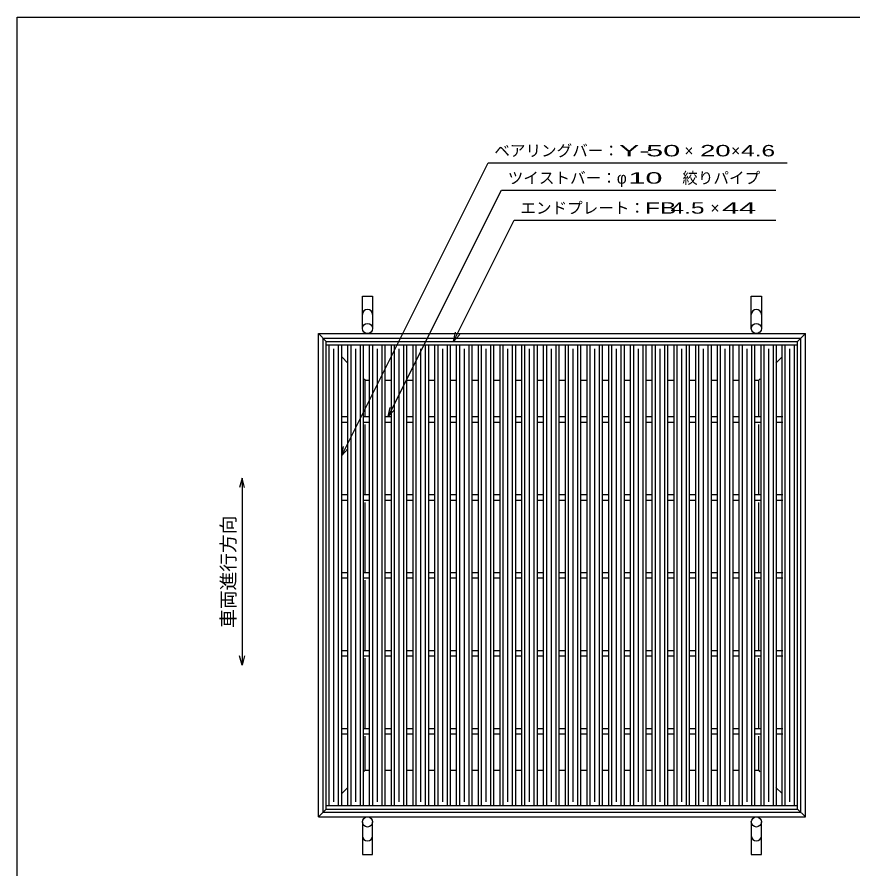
# Model space of a CAD drawing. Units: millimetres, scale not verified. Extents: x -1456 to 1389, y -1026 to 839.
# Drawn here: x -1379 to -306, y -254 to 839 of the extents above; entities that cross this region are included whole.
import ezdxf
from ezdxf.enums import TextEntityAlignment as Align

# ---------------------------------------------------------------- set-up
doc = ezdxf.new("R2010")
doc.units = ezdxf.units.MM
doc.header["$LTSCALE"] = 8
for name, color, linetype, lineweight in [('0_2', 150, 'Continuous', 25), ('16', 3, 'Continuous', 25), ('19', 6, 'Continuous', 25), ('22', 2, 'Continuous', 25)]:
    doc.layers.add(name, color=color, linetype=linetype, lineweight=lineweight)
doc.styles.add('ベクトル', font='')
doc.styles.get('ベクトル').set_extended_font_data('ベクトル')

msp = doc.modelspace()

# ---------------------------------------------------------------- linework, layer by layer
at = {"layer": '0_2'}
for p, q in [((-1379.2, -921.2), (-1379.2, 838.8)), ((-1379.2, 838.8), (1388.8, 838.8))]:
    msp.add_line(p, q, dxfattribs=at)
at = {"layer": '16'}
for p, q in [((-982.5, 422.8), (-377.5, 422.8)), ((-982.5, 418.3), (-982.5, 422.8)), ((-982.5, 418.3), (-377.5, 418.3)), ((-982.5, -172.7), (-982.5, 418.3)), ((-982.5, 418.3), (-962.5, 418.3)), ((-978.5, -172.7), (-978.5, 418.3)), ((-966.5, -172.7), (-966.5, 418.3)), ((-962.5, -172.7), (-962.5, 418.3)), ((-954.6, -172.7), (-954.6, 418.3)), ((-954.6, 418.3), (-934.6, 418.3)), ((-950.6, -172.7), (-950.6, 418.3)), ((-938.6, -172.7), (-938.6, 418.3)), ((-934.6, -172.7), (-934.6, 418.3)), ((-926.7, -172.7), (-926.7, 418.3)), ((-926.7, 418.3), (-906.7, 418.3)), ((-922.7, -172.7), (-922.7, 418.3)), ((-910.7, -172.7), (-910.7, 418.3)), ((-906.7, -172.7), (-906.7, 418.3)), ((-898.8, -172.7), (-898.8, 418.3)), ((-898.8, 418.3), (-878.8, 418.3)), ((-894.8, -172.7), (-894.8, 418.3)), ((-882.8, -172.7), (-882.8, 418.3)), ((-878.8, -172.7), (-878.8, 418.3)), ((-870.9, -172.7), (-870.9, 418.3)), ((-870.9, 418.3), (-850.9, 418.3)), ((-866.9, -172.7), (-866.9, 418.3)), ((-854.9, -172.7), (-854.9, 418.3)), ((-850.9, -172.7), (-850.9, 418.3)), ((-843, -172.7), (-843, 418.3)), ((-843, 418.3), (-823, 418.3)), ((-839, -172.7), (-839, 418.3)), ((-827, -172.7), (-827, 418.3)), ((-823, -172.7), (-823, 418.3)), ((-815.1, -172.7), (-815.1, 418.3)), ((-815.1, 418.3), (-795.1, 418.3)), ((-811.1, -172.7), (-811.1, 418.3)), ((-799.1, -172.7), (-799.1, 418.3)), ((-795.1, -172.7), (-795.1, 418.3)), ((-787.2, -172.7), (-787.2, 418.3)), ((-787.2, 418.3), (-767.2, 418.3)), ((-783.2, -172.7), (-783.2, 418.3)), ((-771.2, -172.7), (-771.2, 418.3)), ((-767.2, -172.7), (-767.2, 418.3)), ((-759.3, -172.7), (-759.3, 418.3)), ((-759.3, 418.3), (-739.3, 418.3)), ((-755.3, -172.7), (-755.3, 418.3)), ((-743.3, -172.7), (-743.3, 418.3)), ((-739.3, -172.7), (-739.3, 418.3)), ((-731.4, -172.7), (-731.4, 418.3)), ((-731.4, 418.3), (-711.4, 418.3)), ((-727.4, -172.7), (-727.4, 418.3)), ((-715.4, -172.7), (-715.4, 418.3)), ((-711.4, -172.7), (-711.4, 418.3)), ((-703.5, -172.7), (-703.5, 418.3)), ((-703.5, 418.3), (-683.5, 418.3)), ((-699.5, -172.7), (-699.5, 418.3)), ((-687.5, -172.7), (-687.5, 418.3)), ((-683.5, -172.7), (-683.5, 418.3)), ((-675.6, -172.7), (-675.6, 418.3)), ((-675.6, 418.3), (-655.6, 418.3)), ((-671.6, -172.7), (-671.6, 418.3)), ((-659.6, -172.7), (-659.6, 418.3)), ((-655.6, -172.7), (-655.6, 418.3)), ((-647.7, -172.7), (-647.7, 418.3)), ((-647.7, 418.3), (-627.7, 418.3)), ((-643.7, -172.7), (-643.7, 418.3)), ((-631.7, -172.7), (-631.7, 418.3)), ((-627.7, -172.7), (-627.7, 418.3)), ((-619.8, -172.7), (-619.8, 418.3)), ((-619.8, 418.3), (-599.8, 418.3)), ((-615.8, -172.7), (-615.8, 418.3)), ((-603.8, -172.7), (-603.8, 418.3)), ((-599.8, -172.7), (-599.8, 418.3)), ((-591.9, -172.7), (-591.9, 418.3)), ((-591.9, 418.3), (-571.9, 418.3)), ((-587.9, -172.7), (-587.9, 418.3)), ((-575.9, -172.7), (-575.9, 418.3)), ((-571.9, -172.7), (-571.9, 418.3)), ((-564, -172.7), (-564, 418.3)), ((-564, 418.3), (-544, 418.3)), ((-560, -172.7), (-560, 418.3)), ((-548, -172.7), (-548, 418.3)), ((-544, -172.7), (-544, 418.3)), ((-536.1, -172.7), (-536.1, 418.3)), ((-536.1, 418.3), (-516.1, 418.3)), ((-532.1, -172.7), (-532.1, 418.3)), ((-520.1, -172.7), (-520.1, 418.3)), ((-516.1, -172.7), (-516.1, 418.3)), ((-508.2, -172.7), (-508.2, 418.3)), ((-508.2, 418.3), (-488.2, 418.3)), ((-504.2, -172.7), (-504.2, 418.3)), ((-492.2, -172.7), (-492.2, 418.3)), ((-488.2, -172.7), (-488.2, 418.3)), ((-480.3, -172.7), (-480.3, 418.3)), ((-480.3, 418.3), (-460.3, 418.3)), ((-476.3, -172.7), (-476.3, 418.3)), ((-464.3, -172.7), (-464.3, 418.3)), ((-460.3, -172.7), (-460.3, 418.3)), ((-452.4, -172.7), (-452.4, 418.3)), ((-452.4, 418.3), (-432.4, 418.3)), ((-448.4, -172.7), (-448.4, 418.3)), ((-436.4, -172.7), (-436.4, 418.3)), ((-432.4, -172.7), (-432.4, 418.3)), ((-424.5, -172.7), (-424.5, 418.3)), ((-424.5, 418.3), (-404.5, 418.3)), ((-420.5, -172.7), (-420.5, 418.3)), ((-408.5, -172.7), (-408.5, 418.3)), ((-404.5, -172.7), (-404.5, 418.3)), ((-397.5, -172.7), (-397.5, 418.3)), ((-397.5, 418.3), (-377.5, 418.3)), ((-393.5, -172.7), (-393.5, 418.3)), ((-381.5, -172.7), (-381.5, 418.3)), ((-377.5, 418.3), (-377.5, 422.8)), ((-377.5, -172.7), (-377.5, 418.3)), ((-972.5, -167.7), (-972.5, 413.3)), ((-944.6, -167.7), (-944.6, 413.3)), ((-916.7, -167.7), (-916.7, 413.3)), ((-888.8, -167.7), (-888.8, 413.3)), ((-860.9, -167.7), (-860.9, 413.3)), ((-833, -167.7), (-833, 413.3)), ((-805.1, -167.7), (-805.1, 413.3)), ((-777.2, -167.7), (-777.2, 413.3)), ((-749.3, -167.7), (-749.3, 413.3)), ((-721.4, -167.7), (-721.4, 413.3)), ((-693.5, -167.7), (-693.5, 413.3)), ((-665.6, -167.7), (-665.6, 413.3)), ((-637.7, -167.7), (-637.7, 413.3)), ((-609.8, -167.7), (-609.8, 413.3)), ((-581.9, -167.7), (-581.9, 413.3)), ((-554, -167.7), (-554, 413.3)), ((-526.1, -167.7), (-526.1, 413.3)), ((-498.2, -167.7), (-498.2, 413.3)), ((-470.3, -167.7), (-470.3, 413.3)), ((-442.4, -167.7), (-442.4, 413.3)), ((-414.5, -167.7), (-414.5, 413.3)), ((-387.5, -167.7), (-387.5, 413.3)), ((-962.5, 326.3), (-954.6, 326.3)), ((-962.5, 319.3), (-954.6, 319.3)), ((-934.6, 326.3), (-926.7, 326.3)), ((-934.6, 319.3), (-926.7, 319.3)), ((-906.7, 326.3), (-898.8, 326.3)), ((-906.7, 319.3), (-898.8, 319.3)), ((-878.8, 326.3), (-870.9, 326.3)), ((-878.8, 319.3), (-870.9, 319.3)), ((-850.9, 326.3), (-843, 326.3)), ((-850.9, 319.3), (-843, 319.3)), ((-823, 326.3), (-815.1, 326.3)), ((-823, 319.3), (-815.1, 319.3)), ((-795.1, 326.3), (-787.2, 326.3)), ((-795.1, 319.3), (-787.2, 319.3)), ((-767.2, 326.3), (-759.3, 326.3)), ((-767.2, 319.3), (-759.3, 319.3)), ((-739.3, 326.3), (-731.4, 326.3)), ((-739.3, 319.3), (-731.4, 319.3)), ((-711.4, 326.3), (-703.5, 326.3)), ((-711.4, 319.3), (-703.5, 319.3)), ((-683.5, 326.3), (-675.6, 326.3)), ((-683.5, 319.3), (-675.6, 319.3)), ((-655.6, 326.3), (-647.7, 326.3)), ((-655.6, 319.3), (-647.7, 319.3)), ((-627.7, 326.3), (-619.8, 326.3)), ((-627.7, 319.3), (-619.8, 319.3)), ((-599.8, 326.3), (-591.9, 326.3)), ((-599.8, 319.3), (-591.9, 319.3)), ((-571.9, 326.3), (-564, 326.3)), ((-571.9, 319.3), (-564, 319.3)), ((-544, 326.3), (-536.1, 326.3)), ((-544, 319.3), (-536.1, 319.3)), ((-516.1, 326.3), (-508.2, 326.3)), ((-516.1, 319.3), (-508.2, 319.3)), ((-488.2, 326.3), (-480.3, 326.3)), ((-488.2, 319.3), (-480.3, 319.3)), ((-460.3, 326.3), (-452.4, 326.3)), ((-460.3, 319.3), (-452.4, 319.3)), ((-432.4, 326.3), (-424.5, 326.3)), ((-432.4, 319.3), (-424.5, 319.3)), ((-404.5, 326.3), (-396.6, 326.3)), ((-404.5, 319.3), (-396.6, 319.3)), ((-962.5, 226.3), (-954.6, 226.3)), ((-962.5, 219.3), (-954.6, 219.3)), ((-934.6, 226.3), (-926.7, 226.3)), ((-934.6, 219.3), (-926.7, 219.3)), ((-906.7, 226.3), (-898.8, 226.3)), ((-906.7, 219.3), (-898.8, 219.3)), ((-878.8, 226.3), (-870.9, 226.3)), ((-878.8, 219.3), (-870.9, 219.3)), ((-850.9, 226.3), (-843, 226.3)), ((-850.9, 219.3), (-843, 219.3)), ((-823, 226.3), (-815.1, 226.3)), ((-823, 219.3), (-815.1, 219.3)), ((-795.1, 226.3), (-787.2, 226.3)), ((-795.1, 219.3), (-787.2, 219.3)), ((-767.2, 226.3), (-759.3, 226.3)), ((-767.2, 219.3), (-759.3, 219.3)), ((-739.3, 226.3), (-731.4, 226.3)), ((-739.3, 219.3), (-731.4, 219.3)), ((-711.4, 226.3), (-703.5, 226.3)), ((-711.4, 219.3), (-703.5, 219.3)), ((-683.5, 226.3), (-675.6, 226.3)), ((-683.5, 219.3), (-675.6, 219.3)), ((-655.6, 226.3), (-647.7, 226.3)), ((-655.6, 219.3), (-647.7, 219.3)), ((-627.7, 226.3), (-619.8, 226.3)), ((-627.7, 219.3), (-619.8, 219.3)), ((-599.8, 226.3), (-591.9, 226.3)), ((-599.8, 219.3), (-591.9, 219.3)), ((-571.9, 226.3), (-564, 226.3)), ((-571.9, 219.3), (-564, 219.3)), ((-544, 226.3), (-536.1, 226.3)), ((-544, 219.3), (-536.1, 219.3)), ((-516.1, 226.3), (-508.2, 226.3)), ((-516.1, 219.3), (-508.2, 219.3)), ((-488.2, 226.3), (-480.3, 226.3)), ((-488.2, 219.3), (-480.3, 219.3)), ((-460.3, 226.3), (-452.4, 226.3)), ((-460.3, 219.3), (-452.4, 219.3)), ((-432.4, 226.3), (-424.5, 226.3)), ((-432.4, 219.3), (-424.5, 219.3)), ((-404.5, 226.3), (-396.6, 226.3)), ((-404.5, 219.3), (-396.6, 219.3)), ((-962.5, 126.3), (-954.6, 126.3)), ((-934.6, 126.3), (-926.7, 126.3)), ((-906.7, 126.3), (-898.8, 126.3)), ((-878.8, 126.3), (-870.9, 126.3)), ((-850.9, 126.3), (-843, 126.3)), ((-823, 126.3), (-815.1, 126.3)), ((-795.1, 126.3), (-787.2, 126.3)), ((-767.2, 126.3), (-759.3, 126.3)), ((-739.3, 126.3), (-731.4, 126.3)), ((-711.4, 126.3), (-703.5, 126.3)), ((-683.5, 126.3), (-675.6, 126.3)), ((-655.6, 126.3), (-647.7, 126.3)), ((-627.7, 126.3), (-619.8, 126.3)), ((-599.8, 126.3), (-591.9, 126.3)), ((-571.9, 126.3), (-564, 126.3)), ((-544, 126.3), (-536.1, 126.3)), ((-516.1, 126.3), (-508.2, 126.3)), ((-488.2, 126.3), (-480.3, 126.3)), ((-460.3, 126.3), (-452.4, 126.3)), ((-432.4, 126.3), (-424.5, 126.3)), ((-404.5, 126.3), (-396.6, 126.3)), ((-962.5, 119.3), (-954.6, 119.3)), ((-934.6, 119.3), (-926.7, 119.3)), ((-906.7, 119.3), (-898.8, 119.3)), ((-878.8, 119.3), (-870.9, 119.3)), ((-850.9, 119.3), (-843, 119.3)), ((-823, 119.3), (-815.1, 119.3)), ((-795.1, 119.3), (-787.2, 119.3)), ((-767.2, 119.3), (-759.3, 119.3)), ((-739.3, 119.3), (-731.4, 119.3)), ((-711.4, 119.3), (-703.5, 119.3)), ((-683.5, 119.3), (-675.6, 119.3)), ((-655.6, 119.3), (-647.7, 119.3)), ((-627.7, 119.3), (-619.8, 119.3)), ((-599.8, 119.3), (-591.9, 119.3)), ((-571.9, 119.3), (-564, 119.3)), ((-544, 119.3), (-536.1, 119.3)), ((-516.1, 119.3), (-508.2, 119.3)), ((-488.2, 119.3), (-480.3, 119.3)), ((-460.3, 119.3), (-452.4, 119.3)), ((-432.4, 119.3), (-424.5, 119.3)), ((-404.5, 119.3), (-396.6, 119.3)), ((-962.5, 26.3), (-954.6, 26.3)), ((-934.6, 26.3), (-926.7, 26.3)), ((-906.7, 26.3), (-898.8, 26.3)), ((-878.8, 26.3), (-870.9, 26.3)), ((-850.9, 26.3), (-843, 26.3)), ((-823, 26.3), (-815.1, 26.3)), ((-795.1, 26.3), (-787.2, 26.3)), ((-767.2, 26.3), (-759.3, 26.3)), ((-739.3, 26.3), (-731.4, 26.3)), ((-711.4, 26.3), (-703.5, 26.3)), ((-683.5, 26.3), (-675.6, 26.3)), ((-655.6, 26.3), (-647.7, 26.3)), ((-627.7, 26.3), (-619.8, 26.3)), ((-599.8, 26.3), (-591.9, 26.3)), ((-571.9, 26.3), (-564, 26.3)), ((-544, 26.3), (-536.1, 26.3)), ((-516.1, 26.3), (-508.2, 26.3)), ((-488.2, 26.3), (-480.3, 26.3)), ((-460.3, 26.3), (-452.4, 26.3)), ((-432.4, 26.3), (-424.5, 26.3)), ((-404.5, 26.3), (-396.6, 26.3)), ((-962.5, 19.3), (-954.6, 19.3)), ((-934.6, 19.3), (-926.7, 19.3)), ((-906.7, 19.3), (-898.8, 19.3)), ((-878.8, 19.3), (-870.9, 19.3)), ((-850.9, 19.3), (-843, 19.3)), ((-823, 19.3), (-815.1, 19.3)), ((-795.1, 19.3), (-787.2, 19.3)), ((-767.2, 19.3), (-759.3, 19.3)), ((-739.3, 19.3), (-731.4, 19.3)), ((-711.4, 19.3), (-703.5, 19.3)), ((-683.5, 19.3), (-675.6, 19.3)), ((-655.6, 19.3), (-647.7, 19.3)), ((-627.7, 19.3), (-619.8, 19.3)), ((-599.8, 19.3), (-591.9, 19.3)), ((-571.9, 19.3), (-564, 19.3)), ((-544, 19.3), (-536.1, 19.3)), ((-516.1, 19.3), (-508.2, 19.3)), ((-488.2, 19.3), (-480.3, 19.3)), ((-460.3, 19.3), (-452.4, 19.3)), ((-432.4, 19.3), (-424.5, 19.3)), ((-404.5, 19.3), (-396.6, 19.3)), ((-962.5, -73.7), (-954.6, -73.7)), ((-934.6, -73.7), (-926.7, -73.7)), ((-906.7, -73.7), (-898.8, -73.7)), ((-878.8, -73.7), (-870.9, -73.7)), ((-850.9, -73.7), (-843, -73.7)), ((-823, -73.7), (-815.1, -73.7)), ((-795.1, -73.7), (-787.2, -73.7)), ((-767.2, -73.7), (-759.3, -73.7)), ((-739.3, -73.7), (-731.4, -73.7)), ((-711.4, -73.7), (-703.5, -73.7)), ((-683.5, -73.7), (-675.6, -73.7)), ((-655.6, -73.7), (-647.7, -73.7)), ((-627.7, -73.7), (-619.8, -73.7)), ((-599.8, -73.7), (-591.9, -73.7)), ((-571.9, -73.7), (-564, -73.7)), ((-544, -73.7), (-536.1, -73.7)), ((-516.1, -73.7), (-508.2, -73.7)), ((-488.2, -73.7), (-480.3, -73.7)), ((-460.3, -73.7), (-452.4, -73.7)), ((-432.4, -73.7), (-424.5, -73.7)), ((-404.5, -73.7), (-396.6, -73.7)), ((-962.5, -80.7), (-954.6, -80.7)), ((-934.6, -80.7), (-926.7, -80.7)), ((-906.7, -80.7), (-898.8, -80.7)), ((-878.8, -80.7), (-870.9, -80.7)), ((-850.9, -80.7), (-843, -80.7)), ((-823, -80.7), (-815.1, -80.7)), ((-795.1, -80.7), (-787.2, -80.7)), ((-767.2, -80.7), (-759.3, -80.7)), ((-739.3, -80.7), (-731.4, -80.7)), ((-711.4, -80.7), (-703.5, -80.7)), ((-683.5, -80.7), (-675.6, -80.7)), ((-655.6, -80.7), (-647.7, -80.7)), ((-627.7, -80.7), (-619.8, -80.7)), ((-599.8, -80.7), (-591.9, -80.7)), ((-571.9, -80.7), (-564, -80.7)), ((-544, -80.7), (-536.1, -80.7)), ((-516.1, -80.7), (-508.2, -80.7)), ((-488.2, -80.7), (-480.3, -80.7)), ((-460.3, -80.7), (-452.4, -80.7)), ((-432.4, -80.7), (-424.5, -80.7)), ((-404.5, -80.7), (-396.6, -80.7)), ((-982.5, -172.7), (-377.5, -172.7)), ((-982.5, -177.2), (-982.5, -172.7)), ((-982.5, -172.7), (-962.5, -172.7)), ((-954.6, -172.7), (-934.6, -172.7)), ((-926.7, -172.7), (-906.7, -172.7)), ((-898.8, -172.7), (-878.8, -172.7)), ((-870.9, -172.7), (-850.9, -172.7)), ((-843, -172.7), (-823, -172.7)), ((-815.1, -172.7), (-795.1, -172.7)), ((-787.2, -172.7), (-767.2, -172.7)), ((-759.3, -172.7), (-739.3, -172.7)), ((-731.4, -172.7), (-711.4, -172.7)), ((-703.5, -172.7), (-683.5, -172.7)), ((-675.6, -172.7), (-655.6, -172.7)), ((-647.7, -172.7), (-627.7, -172.7)), ((-619.8, -172.7), (-599.8, -172.7)), ((-591.9, -172.7), (-571.9, -172.7)), ((-564, -172.7), (-544, -172.7)), ((-536.1, -172.7), (-516.1, -172.7)), ((-508.2, -172.7), (-488.2, -172.7)), ((-480.3, -172.7), (-460.3, -172.7)), ((-452.4, -172.7), (-432.4, -172.7)), ((-424.5, -172.7), (-404.5, -172.7)), ((-397.5, -172.7), (-377.5, -172.7)), ((-377.5, -177.2), (-377.5, -172.7)), ((-982.5, -177.2), (-377.5, -177.2))]:
    msp.add_line(p, q, dxfattribs=at)
at = {"layer": '19'}
for p, q in [((-936, 439.3), (-936, 480.92)), ((-936, 480.92), (-923, 480.92)), ((-923, 480.92), (-923, 439.3)), ((-437, 439.3), (-437, 480.92)), ((-437, 480.92), (-424, 480.92)), ((-424, 480.92), (-424, 439.3)), ((-992.5, 432.8), (-367.5, 432.8)), ((-992.5, -187.2), (-992.5, 432.8)), ((-982.5, 422.8), (-992.5, 432.8)), ((-986.5, 426.8), (-373.5, 426.8)), ((-986.5, -181.2), (-986.5, 426.8)), ((-377.5, 422.8), (-367.5, 432.8)), ((-373.5, -181.2), (-373.5, 426.8)), ((-367.5, -187.2), (-367.5, 432.8)), ((-954.6, 394.9), (-962.5, 402.8)), ((-405.4, 394.9), (-397.5, 402.8)), ((-932.5, 372.8), (-934.6, 374.9)), ((-932.5, 372.8), (-926.7, 372.8)), ((-932.5, 326.3), (-932.5, 372.8)), ((-906.7, 372.8), (-898.8, 372.8)), ((-878.8, 372.8), (-870.9, 372.8)), ((-850.9, 372.8), (-843, 372.8)), ((-823, 372.8), (-815.1, 372.8)), ((-795.1, 372.8), (-787.2, 372.8)), ((-767.2, 372.8), (-759.3, 372.8)), ((-739.3, 372.8), (-731.4, 372.8)), ((-711.4, 372.8), (-703.5, 372.8)), ((-683.5, 372.8), (-675.6, 372.8)), ((-655.6, 372.8), (-647.7, 372.8)), ((-627.7, 372.8), (-619.8, 372.8)), ((-599.8, 372.8), (-591.9, 372.8)), ((-571.9, 372.8), (-564, 372.8)), ((-544, 372.8), (-536.1, 372.8)), ((-516.1, 372.8), (-508.2, 372.8)), ((-488.2, 372.8), (-480.3, 372.8)), ((-460.3, 372.8), (-452.4, 372.8)), ((-432.4, 372.8), (-427.5, 372.8)), ((-427.5, 372.8), (-425.4, 374.9)), ((-427.5, 326.3), (-427.5, 372.8)), ((-932.5, 226.3), (-932.5, 316.3)), ((-427.5, 226.3), (-427.5, 316.3)), ((-932.5, 126.3), (-932.5, 216.3)), ((-427.5, 126.3), (-427.5, 216.3)), ((-932.5, 26.3), (-932.5, 116.3)), ((-427.5, 26.3), (-427.5, 116.3)), ((-932.5, -73.7), (-932.5, 16.3)), ((-427.5, -73.7), (-427.5, 16.3)), ((-932.5, -127.2), (-932.5, -83.7)), ((-427.5, -127.2), (-427.5, -83.7)), ((-934.6, -129.3), (-932.5, -127.2)), ((-932.5, -127.2), (-926.7, -127.2)), ((-906.7, -127.2), (-898.8, -127.2)), ((-878.8, -127.2), (-870.9, -127.2)), ((-850.9, -127.2), (-843, -127.2)), ((-823, -127.2), (-815.1, -127.2)), ((-795.1, -127.2), (-787.2, -127.2)), ((-767.2, -127.2), (-759.3, -127.2)), ((-739.3, -127.2), (-731.4, -127.2)), ((-711.4, -127.2), (-703.5, -127.2)), ((-683.5, -127.2), (-675.6, -127.2)), ((-655.6, -127.2), (-647.7, -127.2)), ((-627.7, -127.2), (-619.8, -127.2)), ((-599.8, -127.2), (-591.9, -127.2)), ((-571.9, -127.2), (-564, -127.2)), ((-544, -127.2), (-536.1, -127.2)), ((-516.1, -127.2), (-508.2, -127.2)), ((-488.2, -127.2), (-480.3, -127.2)), ((-460.3, -127.2), (-452.4, -127.2)), ((-432.4, -127.2), (-427.5, -127.2)), ((-425.4, -129.3), (-427.5, -127.2)), ((-962.5, -157.2), (-954.6, -149.3)), ((-397.5, -157.2), (-405.4, -149.3)), ((-992.5, -187.2), (-982.5, -177.2)), ((-986.5, -181.2), (-373.5, -181.2)), ((-367.5, -187.2), (-377.5, -177.2)), ((-992.5, -187.2), (-367.5, -187.2)), ((-936, -193.7), (-936, -235.32)), ((-923, -235.32), (-923, -193.7)), ((-437, -193.7), (-437, -235.32)), ((-424, -235.32), (-424, -193.7)), ((-936, -235.32), (-923, -235.32)), ((-437, -235.32), (-424, -235.32))]:
    msp.add_line(p, q, dxfattribs=at)
for centre in [(-929.5, 439.3), (-430.5, 439.3), (-929.5, -193.7), (-430.5, -193.7)]:
    msp.add_circle(centre, 6.5, dxfattribs=at)
for centre, start, end in [((-929.5, 457.14), 0, 180), ((-430.5, 457.14), 0, 180), ((-929.5, -211.54), 180, 0), ((-430.5, -211.54), 180, 0)]:
    msp.add_arc(centre, 6.5, start, end, dxfattribs=at)
at = {"layer": '22', "color": 4}
for p, q in [((-962.5, 276.3), (-774.75, 651.8)), ((-774.75, 651.8), (-390.75, 651.8)), ((-902.75, 326.3), (-757.5, 616.8)), ((-757.5, 616.8), (-405.5, 616.8)), ((-819.05, 422.8), (-741.3, 578.3)), ((-741.3, 578.3), (-405.3, 578.3)), ((-819.05, 422.8), (-816.65, 434.48)), ((-819.05, 422.8), (-811.05, 431.6)), ((-902.75, 326.3), (-900.35, 337.98)), ((-902.75, 326.3), (-894.75, 335.1)), ((-962.5, 276.3), (-960.1, 287.98)), ((-962.5, 276.3), (-954.5, 285.1)), ((-1090.5, 247.3), (-1093.7, 235.3)), ((-1087.3, 235.3), (-1090.5, 247.3)), ((-1090.5, 247.3), (-1090.5, 7.3)), ((-1090.5, 7.3), (-1093.7, 19.3)), ((-1087.3, 19.3), (-1090.5, 7.3))]:
    msp.add_line(p, q, dxfattribs=at)

# ---------------------------------------------------------------- texts
at = {"layer": '22', "style": 'ベクトル'}
for s, p in [('ベアリングバー：', (-766.75, 667.4)), ('×', (-522.75, 667.4)), ('×', (-462.75, 667.4)), ('ツイストバー：', (-749.5, 632.4)), ('φ', (-609.5, 632.4)), ('絞りパイプ', (-525.5, 632.4)), ('エンドプレート：', (-733.3, 593.9)), ('×', (-489.3, 593.9))]:
    msp.add_text(s, height=14.66, dxfattribs=at).set_placement(p, align=Align.MIDDLE_LEFT)
for s, width, p in [('Y-', 2, (-606.75, 667.4)), (' 50 ', 2, (-582.75, 667.4)), ('20', 1.8, (-502.75, 667.4)), (' 4.6 ', 1.6, (-458.75, 667.4)), (' 10 ', 2, (-605.5, 632.4)), ('FB', 1.6, (-573.3, 593.9)), (' 4.5 ', 1.6, (-549.3, 593.9)), (' 44 ', 2, (-485.3, 593.9))]:
    msp.add_text(s, height=14.66, dxfattribs=dict(at, width=width)).set_placement(p, align=Align.MIDDLE_LEFT)
msp.add_text('車両進行方向', height=17.6, rotation=90, dxfattribs=at).set_placement((-1108.1, 55.3), align=Align.MIDDLE_LEFT)

doc.saveas('drawing.dxf')
